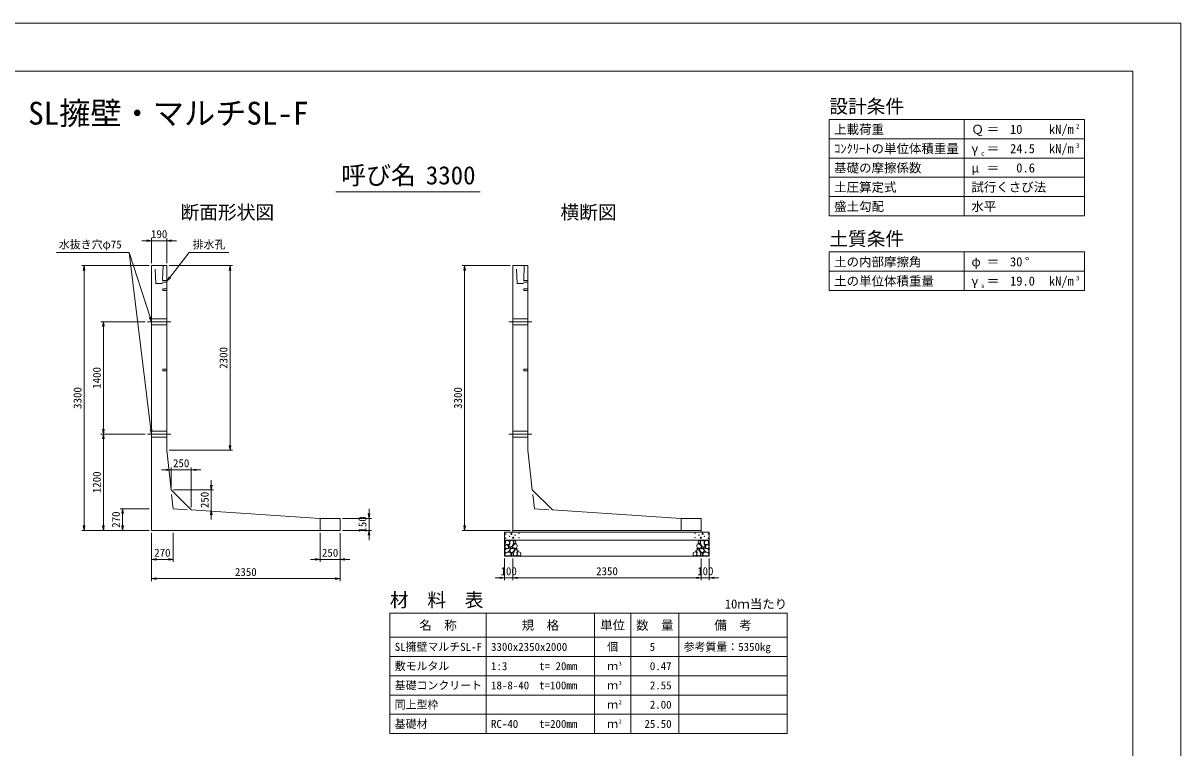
# Model space of a CAD drawing. Units: millimetres at full size, sheet at 1:30. Extents: x 87100 to 112330, y -109759 to -91939.
# Drawn here: x 97906 to 112330, y -100967 to -91939 of the extents above; entities that cross this region are included whole.
import ezdxf
from ezdxf.enums import TextEntityAlignment as Align

# ---------------------------------------------------------------- set-up
doc = ezdxf.new("R2010")
doc.units = ezdxf.units.MM
doc.header["$LTSCALE"] = 30
doc.linetypes.add('CHAIN', pattern=[18.5, 12, -1.5, 3.5, -1.5])
doc.linetypes.add('DASHED_SPACED', pattern=[12, 6, -6])
for name, color, linetype, lineweight in [('D-BMK', 2, 'CHAIN', 13), ('D-DCR-HCHn', 4, 'Continuous', 9), ('D-MTR-FRAM', 7, 'Continuous', 13), ('D-MTR-LINE', 7, 'Continuous', 13), ('D-STR-DIM', 7, 'Continuous', 9), ('D-STR-STRn', 1, 'Continuous', 13), ('D-STR-TXT', 7, 'Continuous', 9), ('D-TTL', 2, 'Continuous', 13), ('D-TTL-FRAM', 2, 'Continuous', 13), ('D-TTL-LINE', 7, 'Continuous', 18), ('D-TTL-TXT', 7, 'Continuous', 13)]:
    doc.layers.add(name, color=color, linetype=linetype, lineweight=lineweight)
doc.layers.add('D-MTR', color=7, linetype='Continuous')
doc.layers.add('D-MTR-TXT', color=7, linetype='Continuous')
doc.styles.add('ＭＳ ゴシック', font='')
doc.styles.get('ＭＳ ゴシック').set_extended_font_data('MS Gothic')

# ---------------------------------------------------------------- blocks, each defined once
blk = doc.blocks.new('open_arrow')
at = {"color": 0, "linetype": 'Continuous', "lineweight": -2}
blk.add_lwpolyline([(7.5, 1.25), (0, 0), (7.5, -1.25)], dxfattribs=at)

msp = doc.modelspace()

# ---------------------------------------------------------------- linework, layer by layer
at = {"layer": 'D-BMK'}
for p, q in [((99455.11, -95658.73), (99745.11, -95658.73)), ((103955.11, -95658.73), (104245.11, -95658.73)), ((99455.11, -97058.73), (99745.11, -97058.73)), ((103955.11, -97058.73), (104245.11, -97058.73))]:
    msp.add_line(p, q, dxfattribs=at)
at = {"layer": 'D-DCR-HCHn'}
for points in [[(103912.39, -98444.92), (103905.46, -98465.72), (103914.7, -98479.59), (103937.82, -98481.9), (103953.6, -98475.13), (103947.06, -98458.79), (103951.69, -98449.54), (103942.44, -98440.3), (103928.57, -98435.67)], [(103956.27, -98521.72), (103973.39, -98496.04), (103971.25, -98489.62), (103947.7, -98483.19), (103926.3, -98485.33), (103911.32, -98498.18), (103909.18, -98513.16), (103911.32, -98528.14), (103928.44, -98532.42)], [(103956.31, -98387.13), (103935.51, -98382.51), (103917.01, -98391.76), (103914.7, -98412.56), (103919.33, -98428.74), (103942.44, -98435.67), (103958.62, -98435.67), (103965.55, -98424.12), (103965.55, -98398.69)], [(103974.8, -98384.82), (103967.87, -98405.62), (103970.18, -98428.74), (103954, -98454.17), (103974.8, -98465.72), (103997.91, -98454.17), (104011.78, -98435.67), (104016.41, -98405.62), (104011.78, -98389.44), (103997.91, -98382.51)], [(103979.42, -98465.72), (103967.87, -98474.97), (103972.49, -98481.9), (103988.67, -98481.9), (103995.6, -98479.59), (104000.23, -98470.35), (103993.29, -98463.41)], [(104016.19, -98521.72), (104026.89, -98496.04), (104018.33, -98485.33), (103992.65, -98485.33), (103981.95, -98489.62), (103971.25, -98504.6), (103971.25, -98517.44), (103981.95, -98534.56), (103994.79, -98536.7)], [(104014.09, -98440.3), (104002.54, -98468.03), (104011.78, -98479.59), (104039.52, -98479.59), (104051.08, -98474.97), (104062.64, -98458.79), (104062.64, -98444.92), (104051.08, -98426.43), (104037.21, -98424.12)], [(104052.58, -98573.08), (104059, -98553.82), (104056.86, -98532.42), (104071.84, -98508.88), (104052.58, -98498.18), (104031.17, -98508.88), (104018.33, -98526), (104014.05, -98553.82), (104018.33, -98568.8), (104031.17, -98575.22)], [(104018.72, -98389.44), (104018.72, -98417.18), (104030.27, -98424.12), (104041.83, -98417.18), (104044.14, -98401), (104041.83, -98387.13), (104025.65, -98382.51)], [(104048.3, -98498.18), (104059, -98489.62), (104054.72, -98483.19), (104039.73, -98483.19), (104033.31, -98485.33), (104029.03, -98493.9), (104035.45, -98500.32)], [(106307.64, -98573.08), (106301.22, -98553.82), (106303.36, -98532.42), (106288.38, -98508.88), (106307.64, -98498.18), (106329.05, -98508.88), (106341.89, -98526), (106346.17, -98553.82), (106341.89, -98568.8), (106329.05, -98575.22)], [(106346.13, -98440.3), (106357.68, -98468.03), (106348.44, -98479.59), (106320.7, -98479.59), (106309.14, -98474.97), (106297.58, -98458.79), (106297.58, -98444.92), (106309.14, -98426.43), (106323.01, -98424.12)], [(106311.92, -98498.18), (106301.22, -98489.62), (106305.5, -98483.19), (106320.49, -98483.19), (106326.91, -98485.33), (106331.19, -98493.9), (106324.77, -98500.32)], [(106341.5, -98389.44), (106341.5, -98417.18), (106329.95, -98424.12), (106318.39, -98417.18), (106316.08, -98401), (106318.39, -98387.13), (106334.57, -98382.51)], [(106344.03, -98521.72), (106333.33, -98496.04), (106341.89, -98485.33), (106367.57, -98485.33), (106378.27, -98489.62), (106388.97, -98504.6), (106388.97, -98517.44), (106378.27, -98534.56), (106365.43, -98536.7)], [(106385.42, -98384.82), (106392.35, -98405.62), (106390.04, -98428.74), (106406.22, -98454.17), (106385.42, -98465.72), (106362.31, -98454.17), (106348.44, -98435.67), (106343.81, -98405.62), (106348.44, -98389.44), (106362.31, -98382.51)], [(106380.8, -98465.72), (106392.35, -98474.97), (106387.73, -98481.9), (106371.55, -98481.9), (106364.62, -98479.59), (106359.99, -98470.35), (106366.93, -98463.41)], [(106403.96, -98521.72), (106386.83, -98496.04), (106388.97, -98489.62), (106412.52, -98483.19), (106433.92, -98485.33), (106448.9, -98498.18), (106451.04, -98513.16), (106448.9, -98528.14), (106431.78, -98532.42)], [(106403.91, -98387.13), (106424.71, -98382.51), (106443.21, -98391.76), (106445.52, -98412.56), (106440.9, -98428.74), (106417.78, -98435.67), (106401.6, -98435.67), (106394.67, -98424.12), (106394.67, -98398.69)], [(106447.83, -98444.92), (106454.76, -98465.72), (106445.52, -98479.59), (106422.4, -98481.9), (106406.62, -98475.13), (106413.16, -98458.79), (106408.53, -98449.54), (106417.78, -98440.3), (106431.65, -98435.67)], [(103964.83, -98575.22), (103979.81, -98568.8), (103984.09, -98547.4), (103975.53, -98532.42), (103960.55, -98528.14), (103941.28, -98530.28), (103919.88, -98538.84), (103909.18, -98551.68), (103909.18, -98566.66), (103915.6, -98575.22), (103941.28, -98573.08)], [(104011.91, -98568.8), (104011.91, -98543.12), (104001.21, -98536.7), (103990.51, -98543.12), (103988.37, -98558.1), (103990.51, -98570.94), (104005.49, -98575.22)], [(104069.7, -98570.94), (104088.96, -98575.22), (104106.08, -98566.66), (104108.22, -98547.4), (104103.94, -98532.42), (104082.54, -98526), (104067.56, -98526), (104061.14, -98536.7), (104061.14, -98560.24)], [(106290.52, -98570.94), (106271.26, -98575.22), (106254.14, -98566.66), (106252, -98547.4), (106256.28, -98532.42), (106277.68, -98526), (106292.66, -98526), (106299.08, -98536.7), (106299.08, -98560.24)], [(106348.31, -98568.8), (106348.31, -98543.12), (106359.01, -98536.7), (106369.71, -98543.12), (106371.85, -98558.1), (106369.71, -98570.94), (106354.73, -98575.22)], [(106395.39, -98575.22), (106380.41, -98568.8), (106376.13, -98547.4), (106384.69, -98532.42), (106399.67, -98528.14), (106418.94, -98530.28), (106440.34, -98538.84), (106451.04, -98551.68), (106451.04, -98566.66), (106444.62, -98575.22), (106418.94, -98573.08)]]:
    msp.add_lwpolyline(points, close=True, dxfattribs=at)
for centre, radius in [((103915.84, -98301.3), 3), ((103916.98, -98354.81), 3), ((103967.4, -98332.97), 3), ((103988.45, -98301.3), 7.5), ((104011.77, -98348.76), 7.5), ((104032.82, -98317.09), 3), ((104083.24, -98295.25), 3), ((104084.38, -98348.76), 3), ((106275.84, -98348.76), 3), ((106276.98, -98295.25), 3), ((106327.4, -98317.09), 3), ((106348.45, -98348.76), 7.5), ((106371.77, -98301.3), 7.5), ((106392.82, -98332.97), 3), ((106443.24, -98354.81), 3), ((106444.38, -98301.3), 3)]:
    msp.add_circle(centre, radius, dxfattribs=at)
at = {"layer": 'D-MTR-FRAM'}
for p, q in [((102475.11, -99288.73), (107425.11, -99288.73)), ((102475.11, -99288.73), (102475.11, -100788.73)), ((107425.11, -99288.73), (107425.11, -100788.73)), ((102475.11, -100788.73), (107425.11, -100788.73))]:
    msp.add_line(p, q, dxfattribs=at)
at = {"layer": 'D-MTR-LINE'}
for p, q in [((103675.11, -99288.73), (103675.11, -100788.73)), ((105025.11, -99288.73), (105025.11, -100788.73)), ((105475.11, -99288.73), (105475.11, -100788.73)), ((106075.11, -99288.73), (106075.11, -100788.73)), ((102475.11, -99588.73), (107425.11, -99588.73)), ((102475.11, -99828.73), (107425.11, -99828.73)), ((102475.11, -100068.73), (107425.11, -100068.73)), ((102475.11, -100308.73), (107425.11, -100308.73)), ((102475.11, -100548.73), (107425.11, -100548.73))]:
    msp.add_line(p, q, dxfattribs=at)
at = {"layer": 'D-STR-DIM'}
for p, q in [((99505.11, -94928.73), (99505.11, -94618.73)), ((99695.11, -94928.73), (99695.11, -94618.73)), ((99385.11, -94648.73), (99815.11, -94648.73)), ((99475.11, -94958.73), (98635.11, -94958.73)), ((98665.11, -98258.73), (98665.11, -94958.73)), ((99725.11, -94958.73), (100513.75, -94958.73)), ((100483.75, -97258.73), (100483.75, -94958.73)), ((103975.11, -94958.73), (103375.11, -94958.73)), ((103405.11, -98258.73), (103405.11, -94958.73)), ((99425.11, -95658.73), (98875.11, -95658.73)), ((98905.11, -97058.73), (98905.11, -95658.73)), ((99425.11, -97058.73), (98875.11, -97058.73)), ((99425.11, -97058.73), (98875.11, -97058.73)), ((98905.11, -98258.73), (98905.11, -97058.73)), ((99725.11, -97258.73), (100513.75, -97258.73)), ((99629.32, -97503.43), (100119.32, -97503.43)), ((99749.32, -97723.43), (99749.32, -97473.43)), ((99999.32, -97973.43), (99999.32, -97473.43)), ((100249.32, -98123.43), (100249.32, -97633.43)), ((99779.32, -97753.43), (100279.32, -97753.43)), ((99475.11, -97988.73), (99115.11, -97988.73)), ((99145.11, -98258.73), (99145.11, -97988.73)), ((102215.11, -97988.73), (102215.11, -98378.73)), ((101885.11, -98108.73), (102245.11, -98108.73)), ((99475.11, -98258.73), (98635.11, -98258.73)), ((99475.11, -98258.73), (98875.11, -98258.73)), ((99475.11, -98258.73), (99115.11, -98258.73)), ((99505.11, -98288.73), (99505.11, -98888.73)), ((99505.11, -98288.73), (99505.11, -98648.73)), ((99775.11, -98288.73), (99775.11, -98648.73)), ((101605.11, -98288.73), (101605.11, -98648.73)), ((101855.11, -98288.73), (101855.11, -98888.73)), ((101855.11, -98288.73), (101855.11, -98648.73)), ((101885.11, -98258.73), (102245.11, -98258.73)), ((103975.11, -98258.73), (103375.11, -98258.73)), ((99505.11, -98618.73), (99775.11, -98618.73)), ((101485.11, -98618.73), (101975.11, -98618.73)), ((103905.11, -98608.73), (103905.11, -98878.73)), ((104005.11, -98608.73), (104005.11, -98878.73)), ((104005.11, -98608.73), (104005.11, -98878.73)), ((106355.11, -98608.73), (106355.11, -98878.73)), ((106355.11, -98608.73), (106355.11, -98878.73)), ((106455.11, -98608.73), (106455.11, -98878.73)), ((101855.11, -98858.73), (99505.11, -98858.73)), ((104125.11, -98848.73), (103785.11, -98848.73)), ((104005.11, -98848.73), (106355.11, -98848.73)), ((106235.11, -98848.73), (106575.11, -98848.73))]:
    msp.add_line(p, q, dxfattribs=at)
for points in [[(99505.11, -97058.73), (99497.74, -96999.18), (99225.11, -94796.51)], [(99505.11, -95658.73), (99486.58, -95601.66), (99225.11, -94796.51)], [(99695.11, -95153.73), (99732.12, -95106.51), (99975.11, -94796.51)]]:
    msp.add_lwpolyline(points, dxfattribs=at)
at = {"layer": 'D-STR-STRn'}
for p, q in [((99505.11, -98258.73), (99505.11, -94958.73)), ((99505.11, -94958.73), (99695.11, -94958.73)), ((99695.11, -94958.73), (99695.11, -97258.73)), ((104005.11, -98258.73), (104005.11, -94958.73)), ((104005.11, -94958.73), (104195.11, -94958.73)), ((104195.11, -94958.73), (104195.11, -97258.73)), ((99695.11, -97258.73), (99749.32, -97753.43)), ((104195.11, -97258.73), (104249.32, -97753.43)), ((99999.32, -98003.43), (99749.32, -97753.43)), ((104499.32, -98003.43), (104249.32, -97753.43)), ((101605.11, -98108.73), (99999.32, -98003.43)), ((106105.11, -98108.73), (104499.32, -98003.43)), ((101605.11, -98108.73), (101855.11, -98108.73)), ((101605.11, -98108.73), (101605.11, -98258.73)), ((101855.11, -98258.73), (101855.11, -98108.73)), ((106105.11, -98108.73), (106355.11, -98108.73)), ((106105.11, -98108.73), (106105.11, -98258.73)), ((106355.11, -98258.73), (106355.11, -98108.73)), ((99505.11, -98258.73), (101855.11, -98258.73)), ((99505.11, -98258.73), (101605.11, -98258.73)), ((103905.11, -98578.73), (103905.11, -98278.73)), ((103905.11, -98278.73), (106455.11, -98278.73)), ((104005.11, -98258.73), (104005.11, -98278.73)), ((104005.11, -98258.73), (106355.11, -98258.73)), ((106355.11, -98258.73), (106355.11, -98278.73)), ((106455.11, -98278.73), (106455.11, -98578.73)), ((103905.11, -98378.73), (106455.11, -98378.73)), ((103905.11, -98578.73), (106455.11, -98578.73))]:
    msp.add_line(p, q, dxfattribs=at)
at = {"layer": 'D-STR-STRn', "linetype": 'DASHED_SPACED'}
for p, q in [((99560.11, -95183.73), (99550.11, -94958.73)), ((99650.11, -94958.73), (99640.11, -95183.73)), ((104060.11, -95183.73), (104050.11, -94958.73)), ((104150.11, -94958.73), (104140.11, -95183.73)), ((99640.11, -95183.73), (99560.11, -95183.73)), ((99641, -95163.73), (99695.11, -95163.73)), ((99641.89, -95143.73), (99695.11, -95143.73)), ((104140.11, -95183.73), (104060.11, -95183.73)), ((104141, -95163.73), (104195.11, -95163.73)), ((104141.89, -95143.73), (104195.11, -95143.73)), ((99695.11, -95621.23), (99505.11, -95621.23)), ((104195.11, -95621.23), (104005.11, -95621.23)), ((99695.11, -95696.23), (99505.11, -95696.23)), ((104195.11, -95696.23), (104005.11, -95696.23)), ((99695.11, -97021.23), (99505.11, -97021.23)), ((104195.11, -97021.23), (104005.11, -97021.23)), ((99695.11, -97096.23), (99505.11, -97096.23)), ((104195.11, -97096.23), (104005.11, -97096.23))]:
    msp.add_line(p, q, dxfattribs=at)
at = {"layer": 'D-STR-STRn', "color": 2, "linetype": 'DASHED_SPACED'}
for p, q in [((99775.11, -97988.73), (99749.32, -97753.43)), ((104275.11, -97988.73), (104249.32, -97753.43)), ((99775.11, -97988.73), (99999.32, -98003.43)), ((104275.11, -97988.73), (104499.32, -98003.43))]:
    msp.add_line(p, q, dxfattribs=at)
at = {"layer": 'D-STR-STRn', "linetype": 'DASHED_SPACED'}
for points in [[(99695.11, -95249.23), (99645.11, -95249.23), (99645.11, -95268.23), (99695.11, -95268.23)], [(104195.11, -95249.23), (104145.11, -95249.23), (104145.11, -95268.23), (104195.11, -95268.23)], [(99695.11, -96249.23), (99645.11, -96249.23), (99645.11, -96268.23), (99695.11, -96268.23)], [(104195.11, -96249.23), (104145.11, -96249.23), (104145.11, -96268.23), (104195.11, -96268.23)]]:
    msp.add_lwpolyline(points, dxfattribs=at)
at = {"layer": 'D-STR-TXT'}
for p, q in [((99225.11, -94796.51), (98322.93, -94796.51)), ((99975.11, -94796.51), (100467.29, -94796.51))]:
    msp.add_line(p, q, dxfattribs=at)
at = {"layer": 'D-TTL'}
for points in [[(87100.11, -109758.73), (112330.11, -109758.73), (112330.11, -91938.73), (87100.11, -91938.73)], [(87700.11, -109158.73), (111730.11, -109158.73), (111730.11, -92538.73), (87700.11, -92538.73)]]:
    msp.add_lwpolyline(points, close=True, dxfattribs=at)
at = {"layer": 'D-TTL-FRAM'}
for p, q in [((111130.11, -93138.73), (107950.11, -93138.73)), ((107950.11, -93138.73), (107950.11, -94338.73)), ((111130.11, -93138.73), (111130.11, -94338.73)), ((111130.11, -94338.73), (107950.11, -94338.73)), ((111130.11, -94788.73), (107950.11, -94788.73)), ((107950.11, -94788.73), (107950.11, -95268.73)), ((111130.11, -94788.73), (111130.11, -95268.73)), ((111130.11, -95268.73), (107950.11, -95268.73))]:
    msp.add_line(p, q, dxfattribs=at)
at = {"layer": 'D-TTL-LINE'}
for p, q in [((109630.11, -93138.73), (109630.11, -94338.73)), ((111130.11, -93378.73), (107950.11, -93378.73)), ((111130.11, -93618.73), (107950.11, -93618.73)), ((111130.11, -93858.73), (107950.11, -93858.73)), ((111130.11, -94098.73), (107950.11, -94098.73)), ((109630.11, -94788.73), (109630.11, -95268.73)), ((111130.11, -95028.73), (107950.11, -95028.73))]:
    msp.add_line(p, q, dxfattribs=at)
at = {"layer": 'D-TTL-TXT'}
msp.add_line((101800.11, -94038.73), (103600.11, -94038.73), dxfattribs=at)

# ---------------------------------------------------------------- block references
at = {"layer": 'D-STR-DIM', "xscale": 8, "yscale": 8}
for p, rotation in [((99505.11, -94648.73), 180), ((98665.11, -94958.73), 270), ((100483.75, -94958.73), 270), ((103405.11, -94958.73), 270), ((99695.11, -95153.73), 51.9), ((99505.11, -95658.73), 108), ((98905.11, -95658.73), 270), ((98905.11, -97058.73), 90), ((98905.11, -97058.73), 270), ((99505.11, -97058.73), 97.1), ((100483.75, -97258.73), 90), ((99749.32, -97503.43), 180), ((100249.32, -97753.43), 90), ((99145.11, -97988.73), 270), ((100249.32, -98003.43), 270), ((102215.11, -98108.73), 90), ((98665.11, -98258.73), 90), ((98905.11, -98258.73), 90), ((99145.11, -98258.73), 90), ((103405.11, -98258.73), 90), ((102215.11, -98258.73), 270), ((99775.11, -98618.73), 180), ((101605.11, -98618.73), 180), ((101855.11, -98858.73), 180), ((103905.11, -98848.73), 180), ((106355.11, -98848.73), 180), ((106355.11, -98848.73), 180)]:
    msp.add_blockref('open_arrow', p, dxfattribs=dict(at, rotation=rotation))
for p in [(99695.11, -94648.73), (99999.32, -97503.43), (99505.11, -98618.73), (101855.11, -98618.73), (99505.11, -98858.73), (104005.11, -98848.73), (104005.11, -98848.73), (106455.11, -98848.73)]:
    msp.add_blockref('open_arrow', p, dxfattribs=at)

# ---------------------------------------------------------------- texts
at = {"layer": 'D-MTR', "style": 'ＭＳ ゴシック'}
msp.add_text('材\u3000料\u3000表', height=170.9, dxfattribs=at).set_placement((102475.11, -99261.5), align=Align.BOTTOM_LEFT)
msp.add_text('10ｍ当たり', height=113.9, dxfattribs=at).set_placement((107425.11, -99265.58), align=Align.BOTTOM_RIGHT)
at = {"layer": 'D-MTR-TXT', "style": 'ＭＳ ゴシック'}
for s, height, p in [('名\u3000称', 113.9, (103075.11, -99438.73)), ('規\u3000格', 113.9, (104350.11, -99438.73)), ('単位', 113.9, (105250.11, -99438.73)), ('数\u3000量', 113.9, (105775.11, -99438.73)), ('備\u3000考', 113.9, (106750.11, -99438.73)), ('個', 99.69, (105250.11, -99708.73)), ('ｍ', 99.69, (105250.11, -99948.73)), ('ｍ', 99.69, (105250.11, -100188.73)), ('ｍ', 99.69, (105250.11, -100428.73)), ('ｍ', 99.69, (105250.11, -100668.73))]:
    msp.add_text(s, height=height, dxfattribs=at).set_placement(p, align=Align.MIDDLE_CENTER)
for s, p in [('SL擁壁マルチSL-F', (102535.11, -99708.73)), ('3300x2350x2000', (103735.11, -99708.73)), ('参考質量：5350kg', (106135.11, -99708.73)), ('敷モルタル', (102535.11, -99948.73)), ('1:3', (103735.11, -99948.73)), ('t= 20mm', (104335.11, -99948.73)), ('基礎コンクリート', (102535.11, -100188.73)), ('18-8-40', (103735.11, -100188.73)), ('t=100mm', (104335.11, -100188.73)), ('同上型枠', (102535.11, -100428.73)), ('基礎材', (102535.11, -100668.73)), ('RC-40', (103735.11, -100668.73)), ('t=200mm', (104335.11, -100668.73))]:
    msp.add_text(s, height=99.69, dxfattribs=at).set_placement(p, align=Align.MIDDLE_LEFT)
for s, p in [('5', (105780.44, -99708.73)), ('0.47', (105985.11, -99948.73)), ('2.55', (105985.11, -100188.73)), ('2.00', (105985.11, -100428.73)), ('25.50', (105985.11, -100668.73))]:
    msp.add_text(s, height=99.69, dxfattribs=at).set_placement(p, align=Align.MIDDLE_RIGHT)
for s, p in [('3', (105325.11, -99958.29)), ('3', (105325.11, -100198.29)), ('2', (105325.11, -100438.29)), ('2', (105325.11, -100678.29))]:
    msp.add_text(s, height=49.84, dxfattribs=at).set_placement(p, align=Align.BOTTOM_LEFT)
at = {"layer": 'D-STR-DIM', "style": 'ＭＳ ゴシック'}
for s, p in [('190', (99600.11, -94566.23)), ('250', (99874.32, -97420.93)), ('270', (99640.11, -98536.23)), ('250', (101730.11, -98536.23)), ('2350', (100680.11, -98776.23)), ('100', (103955.11, -98766.23)), ('2350', (105180.11, -98766.23)), ('100', (106405.11, -98766.23))]:
    msp.add_text(s, height=99.69, dxfattribs=at).set_placement(p, align=Align.MIDDLE_CENTER)
for s, p in [('2300', (100401.25, -96108.73)), ('1400', (98822.61, -96358.73)), ('3300', (98582.61, -96608.73)), ('3300', (103322.61, -96608.73)), ('1200', (98822.61, -97658.73)), ('250', (100166.82, -97878.43)), ('270', (99062.61, -98123.73)), ('150', (102132.61, -98183.73))]:
    msp.add_text(s, height=99.69, rotation=90, dxfattribs=at).set_placement(p, align=Align.MIDDLE_CENTER)
at = {"layer": 'D-STR-TXT', "style": 'ＭＳ ゴシック'}
for s, p in [('水抜き穴φ75', (98350.83, -94775.63)), ('排水孔', (100017.91, -94775.63))]:
    msp.add_text(s, height=99.69, dxfattribs=at).set_placement(p, align=Align.BOTTOM_LEFT)
at = {"layer": 'D-TTL-TXT', "style": 'ＭＳ ゴシック'}
for s, height, p in [('SL擁壁・マルチSL-F', 284.8, (99715.11, -93288.73)), ('呼び名', 227.9, (102332.61, -94016.23)), ('3300', 227.9, (103232.61, -94016.23)), ('断面形状図', 170.9, (100450.11, -94431.5)), ('横断図', 170.9, (104950.11, -94431.5))]:
    msp.add_text(s, height=height, dxfattribs=at).set_placement(p, align=Align.BOTTOM_CENTER)
for s, height, p in [('設計条件', 170.9, (107950.11, -93111.5)), ('上載荷重', 113.9, (108010.11, -93352.58)), ('Ｑ', 113.9, (109720.11, -93352.58)), ('＝', 113.9, (109912.11, -93352.58)), ('kN/m', 113.9, (110686.11, -93352.58)), ('2', 56.96, (111022.11, -93269.65)), ('ｺﾝｸﾘｰﾄの単位体積重量', 113.9, (108010.11, -93592.58)), ('kN/m', 113.9, (110686.11, -93592.58)), ('3', 56.96, (111022.11, -93509.65)), ('γ', 113.9, (109720.11, -93592.58)), ('c', 56.96, (109840.11, -93605.65)), ('＝', 113.9, (109912.11, -93592.58)), ('基礎の摩擦係数', 113.9, (108010.11, -93832.58)), ('μ', 113.9, (109720.11, -93832.58)), ('＝', 113.9, (109912.11, -93832.58)), ('土圧算定式', 113.9, (108010.11, -94072.58)), ('試行くさび法', 113.9, (109720.11, -94072.58)), ('盛土勾配', 113.9, (108010.11, -94312.58)), ('水平', 113.9, (109720.11, -94312.58)), ('土質条件', 170.9, (107950.11, -94761.5)), ('土の内部摩擦角', 113.9, (108010.11, -95002.58)), ('φ', 113.9, (109720.11, -95002.58)), ('＝', 113.9, (109912.11, -95002.58)), ('°', 113.9, (110386.11, -95002.58)), ('土の単位体積重量', 113.9, (108010.11, -95242.58)), ('γ', 113.9, (109720.11, -95242.58)), ('s', 56.96, (109840.11, -95255.65)), ('＝', 113.9, (109912.11, -95242.58)), ('kN/m', 113.9, (110686.11, -95242.58)), ('3', 56.96, (111022.11, -95159.65))]:
    msp.add_text(s, height=height, dxfattribs=at).set_placement(p, align=Align.BOTTOM_LEFT)
for s, p in [('10', (110356.11, -93352.58)), ('24.5', (110512.11, -93592.58)), ('0.6', (110512.11, -93832.58)), ('30', (110356.11, -95002.58)), ('19.0', (110512.11, -95242.58))]:
    msp.add_text(s, height=113.9, dxfattribs=at).set_placement(p, align=Align.BOTTOM_RIGHT)

doc.saveas('drawing.dxf')
